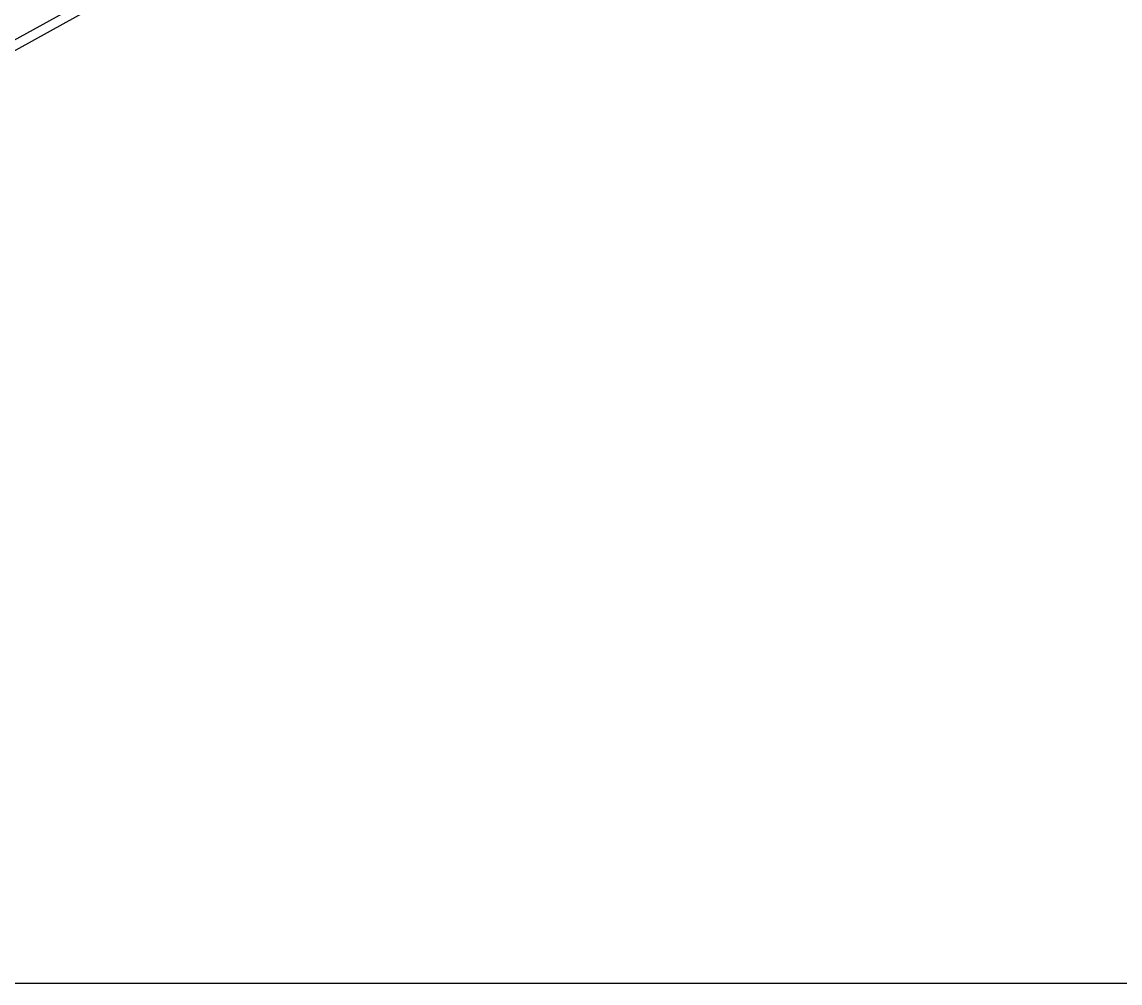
# Model space of a CAD drawing. Header units: millimetres. Extents: x 441061 to 442903, y 4515148 to 4515613.
# Drawn here: x 442175.6 to 442197.05, y 4515512.45 to 4515531.23 of the extents above; entities that cross this region are included whole.
import ezdxf

# ---------------------------------------------------------------- set-up
doc = ezdxf.new("R2010")
doc.units = ezdxf.units.MM
doc.layers.add('01_cartela', color=6, linetype='Continuous', plot=False)
doc.layers.add('01_piscinas', color=254, linetype='Continuous')

msp = doc.modelspace()

# ---------------------------------------------------------------- linework, layer by layer
at = {"layer": '01_cartela', "color": 3, "elevation": 0}
msp.add_lwpolyline([(442108.111, 4515612.944), (442108.111, 4515512.447), (442251.088, 4515512.447), (442251.088, 4515612.944)], close=True, dxfattribs=at)
at = {"layer": '01_piscinas'}
for points in [[(442199.064, 4515543.723), (442187.283, 4515537.246), (442183.305, 4515535.054), (442179.341, 4515532.816), (442174.915, 4515530.372), (442166.945, 4515525.985), (442166.038, 4515525.515), (442162.549, 4515523.545), (442160.752, 4515522.548), (442155.424, 4515519.627, -0.121125), (442151.503, 4515518.494, -0.140664), (442147.475, 4515519.254, -0.142395), (442143.76, 4515522.7), (442142.517, 4515524.807), (442140.483, 4515528.251), (442137.387, 4515533.282), (442132.65, 4515541.201), (442128.022, 4515548.867), (442127.519, 4515549.779), (442122.852, 4515557.544)], [(442137.521, 4515533.366), (442138.032, 4515532.498), (442140.621, 4515528.283), (442142.227, 4515525.594), (442142.737, 4515524.719), (442143.889, 4515522.787, 0.142823), (442147.584, 4515519.393, 0.145776), (442151.486, 4515518.674, 0.118442), (442155.335, 4515519.754), (442160.641, 4515522.684), (442162.487, 4515523.685), (442163.336, 4515524.155), (442165.962, 4515525.628), (442166.861, 4515526.129), (442174.843, 4515530.547), (442179.243, 4515532.968), (442180.147, 4515533.446), (442183.242, 4515535.182), (442187.246, 4515537.383), (442188.16, 4515537.896), (442198.978, 4515543.88)]]:
    msp.add_lwpolyline(points, format="xyb", dxfattribs=at)

doc.saveas('drawing.dxf')
